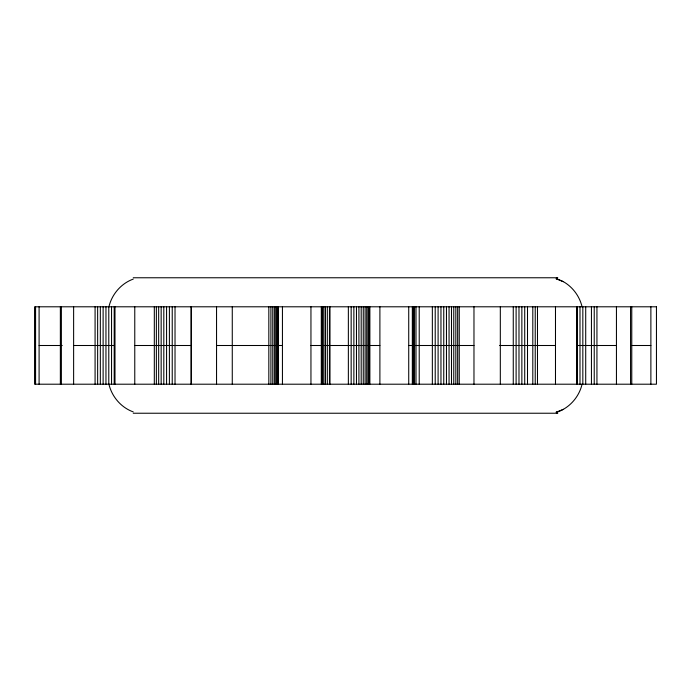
<?xml version="1.0" encoding="UTF-8"?>
<svg xmlns="http://www.w3.org/2000/svg" width="691" height="691" viewBox="0 0 691 691"><rect width="100%" height="100%" fill="white"/><g stroke="black" fill="none" stroke-linecap="round" stroke-linejoin="round"><path stroke-width="1.04" d="M108.936 306.795C111.821 294.306 121.141 283.448 133.242 279.095M582.064 384.205C579.127 397.023 569.384 408.018 556.903 412.242M556.022 412.242L563.372 409.322M133.242 277.765L557.758 277.765M582.064 306.795C579.619 296.318 572.735 286.99 563.372 281.678L556.022 278.758M39.093 345.5L62.233 345.5M73.626 345.5L114.205 345.5M134.771 345.5L191.277 345.5M216.551 345.5L282.438 345.5M310.95 345.5L379.895 345.5M408.726 345.5L473.974 345.5M499.61 345.5L555.486 345.5M577.227 345.5L616.441 345.5M631.773 345.5L650.879 345.5M133.242 413.235L557.758 413.235M556.903 278.758L563.372 281.678M133.242 411.905C121.141 407.552 111.821 396.694 108.936 384.205M650.879 306.795L650.879 384.205M631.773 306.795L631.773 384.205M630.555 306.795L630.555 384.205M616.441 306.795L616.441 384.205M596.938 306.795L596.938 384.205M594.234 306.795L594.234 384.205M591.444 306.795L591.444 384.205M585.709 306.795L585.709 384.205M582.833 306.795L582.833 384.205M579.991 306.795L579.991 384.205M577.227 306.795L577.227 384.205M576.752 306.795L576.752 384.205M556.877 277.765L556.877 279.095M556.877 411.905L556.877 413.235M555.486 306.795L555.486 384.205M537.486 306.795L537.486 384.205M535.231 306.795L535.231 384.205M532.804 306.795L532.804 384.205M527.509 306.795L527.509 384.205M524.719 306.795L524.719 384.205M521.86 306.795L521.86 384.205M518.984 306.795L518.984 384.205M516.108 306.795L516.108 384.205M513.266 306.795L513.266 384.205M500.319 306.795L500.319 384.205M473.974 306.795L473.974 384.205M459.247 306.795L459.247 384.205M457.658 306.795L457.658 384.205M455.827 306.795L455.827 384.205M453.762 306.795L453.762 384.205M451.499 306.795L451.499 384.205M449.055 306.795L449.055 384.205M446.464 306.795L446.464 384.205M443.76 306.795L443.76 384.205M440.962 306.795L440.962 384.205M438.103 306.795L438.103 384.205M435.218 306.795L435.218 384.205M432.35 306.795L432.35 384.205M419.221 306.795L419.221 384.205M416.008 306.795L416.008 384.205M414.557 306.795L414.557 384.205M413.451 306.795L413.451 384.205M412.708 306.795L412.708 384.205M412.328 306.795L412.328 384.205M408.726 306.795L408.726 384.205M379.895 306.795L379.895 384.205M369.875 306.795L369.875 384.205M369.106 306.795L369.106 384.205M368.044 306.795L368.044 384.205M366.705 306.795L366.705 384.205M365.107 306.795L365.107 384.205M363.259 306.795L363.259 384.205M361.186 306.795L361.186 384.205M358.914 306.795L358.914 384.205M356.47 306.795L356.47 384.205M353.87 306.795L353.87 384.205M351.158 306.795L351.158 384.205M348.359 306.795L348.359 384.205M329.996 306.795L329.996 384.205M329.46 306.795L329.46 384.205M327.327 306.795L327.327 384.205M325.47 306.795L325.47 384.205M323.915 306.795L323.915 384.205M322.688 306.795L322.688 384.205M321.807 306.795L321.807 384.205M321.306 306.795L321.306 384.205M310.95 306.795L310.95 384.205M282.438 306.795L282.438 384.205M278.119 306.795L278.119 384.205M278.058 306.795L278.058 384.205M276.797 306.795L276.797 384.205M275.726 306.795L275.726 384.205M274.379 306.795L274.379 384.205M272.764 306.795L272.764 384.205M270.907 306.795L270.907 384.205M268.825 306.795L268.825 384.205M232.271 306.795L232.271 384.205M216.551 306.795L216.551 384.205M191.277 306.795L191.277 384.205M191.157 306.795L191.157 384.205M175.022 306.795L175.022 384.205M172.232 306.795L172.232 384.205M169.399 306.795L169.399 384.205M166.574 306.795L166.574 384.205M163.81 306.795L163.81 384.205M161.158 306.795L161.158 384.205M158.662 306.795L158.662 384.205M156.365 306.795L156.365 384.205M154.318 306.795L154.318 384.205M134.771 306.795L134.771 384.205M114.982 306.795L114.982 384.205M114.205 306.795L114.205 384.205M111.545 306.795L111.545 384.205M108.781 306.795L108.781 384.205M105.956 306.795L105.956 384.205M103.123 306.795L103.123 384.205M100.333 306.795L100.333 384.205M97.638 306.795L97.638 384.205M95.082 306.795L95.082 384.205M73.626 306.795L73.626 384.205M61.378 306.795L61.378 384.205M60.359 306.795L60.359 384.205M39.093 306.795L39.093 384.205M35.578 306.795L35.578 384.205M656.45 306.795L34.55 306.795L34.55 384.205L656.45 384.205L656.45 306.795"/></g></svg>
